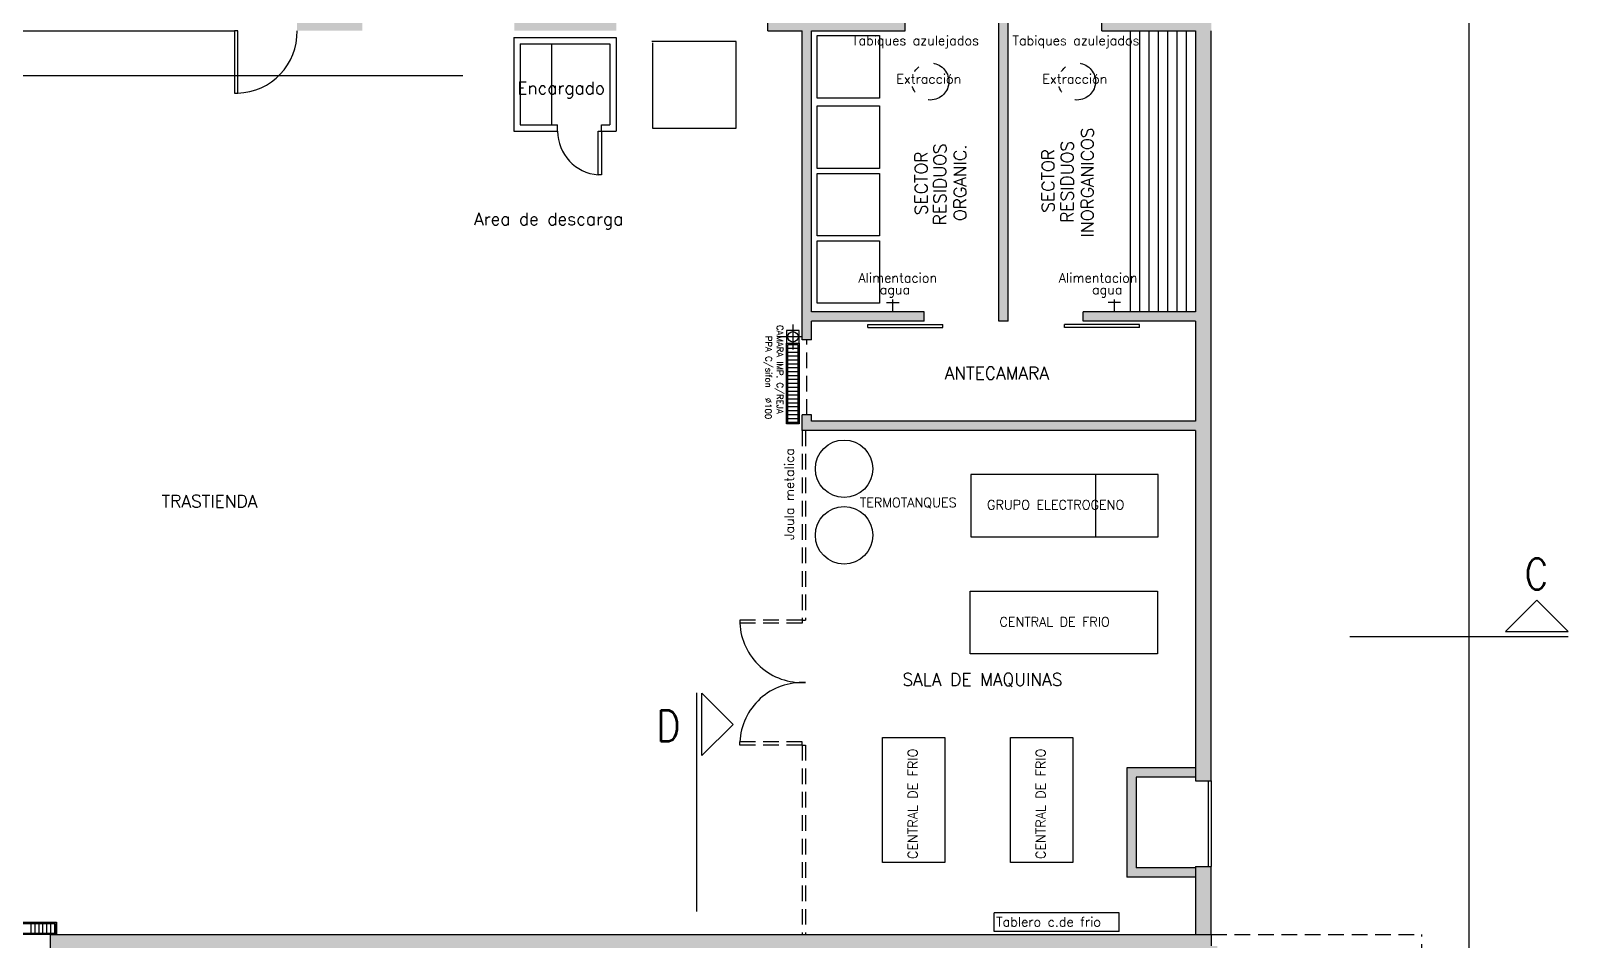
# Model space of a CAD drawing. Header units: metres. Extents: x 95 to 486, y 2972 to 3465.
# Drawn here: x 217.37 to 242, y 3409.86 to 3424.42 of the extents above; entities that cross this region are included whole.
import ezdxf

# ---------------------------------------------------------------- set-up
doc = ezdxf.new("R2010")
doc.units = ezdxf.units.M
for name, pattern in [('DIVIDE', [1.25, 0.5, -0.25, 0, -0.25, 0, -0.25]), ('HIDDEN', [0.375, 0.25, -0.125]), ('HIDDEN2', [0.1875, 0.125, -0.0625])]:
    doc.linetypes.add(name, pattern=pattern)
for name, color, linetype in [('0_CAMARAS', 4, 'Continuous'), ('0_MUROS', 7, 'Continuous'), ('0_PUERTAS-VENTANAS', 3, 'Continuous'), ('0_SANITARIOS', 1, 'Continuous'), ('C_COTAS', 5, 'Continuous'), ('E_EQUIPAMIENTO', 1, 'Continuous'), ('I_DESAGUES', 224, 'Continuous'), ('T_TEXTOS', 3, 'Continuous'), ('T_TEXTOS-EQUIPAMIENTO', 5, 'Continuous')]:
    doc.layers.add(name, color=color, linetype=linetype)
doc.styles.add('ROMANS', font='romans.shx', dxfattribs={"width": 0.8, "height": 0.15})

msp = doc.modelspace()

# ---------------------------------------------------------------- hatches: boundary and pattern name
at = {"layer": '0_MUROS'}
h = msp.add_hatch(color=256, dxfattribs=at)
h.paths.add_polyline_path([(222.6852, 3424.7245), (221.6386, 3424.7245), (221.6386, 3424.5471), (222.6852, 3424.5475)])
h.paths.add_polyline_path([(222.6852, 3424.5475), (221.6386, 3424.5471), (221.6386, 3424.4245), (222.6852, 3424.4245)])
h.paths.add_polyline_path([(226.7486, 3424.7245), (225.1152, 3424.7245), (225.1152, 3424.4245), (226.7486, 3424.4245)])
h.paths.add_polyline_path([(231.3786, 3424.7245), (229.1786, 3424.7245), (229.1786, 3424.5504), (231.3786, 3424.5514)])
h.paths.add_polyline_path([(229.8786, 3424.4245), (231.3786, 3424.4245), (231.3786, 3424.5514), (229.1786, 3424.5504), (229.1786, 3424.4245), (229.7286, 3424.4245), (229.7286, 3419.8243), (229.7286, 3419.8243), (229.7286, 3419.6743), (229.7286, 3419.6743), (229.7286, 3419.4743), (229.8786, 3419.4743), (229.8786, 3419.7743), (231.6786, 3419.7743), (231.6786, 3419.9243), (229.8786, 3419.9243)])
h.paths.add_polyline_path([(233.0286, 3424.5522), (232.8786, 3424.5521), (232.8786, 3419.7743), (233.0286, 3419.7743)], flags=17)
h.paths.add_polyline_path([(236.2786, 3424.4245), (236.2786, 3424.5536), (234.5286, 3424.5528), (234.5286, 3424.4245), (236.0286, 3424.4245), (236.0286, 3419.9243), (234.2286, 3419.9243), (234.2286, 3419.7743), (236.0286, 3419.7743), (236.0286, 3418.1743), (229.8786, 3418.1743), (229.8786, 3418.2743), (229.7286, 3418.2743), (229.7286, 3418.0243), (236.0286, 3418.0243), (236.0286, 3412.4145), (236.2786, 3412.4145)])
h.paths.add_polyline_path([(236.2786, 3424.7245), (234.5286, 3424.7245), (234.5286, 3424.5528), (236.2786, 3424.5536)])
for points in [[(235.0786, 3412.4745), (236.0286, 3412.4745), (236.0286, 3412.6245), (234.9286, 3412.6245), (234.9286, 3410.8745), (236.0286, 3410.8745), (236.0286, 3411.0245), (235.0786, 3411.0245)], [(236.2786, 3411.0445), (236.0286, 3411.0445), (236.0286, 3409.9545), (236.2786, 3409.9545)]]:
    msp.add_hatch(color=256, dxfattribs=at).paths.add_polyline_path(points)
h = msp.add_hatch(color=256, dxfattribs=at)
h.paths.add_polyline_path([(216.4886, 3409.5745), (211.1886, 3409.5745), (211.1886, 3409.1545), (211.4686, 3409.1545), (211.4686, 3409.2745), (212.0686, 3409.2745), (213.8464, 3409.2745), (216.1886, 3409.2745), (216.1886, 3407.7545), (216.4886, 3407.7545)])
h.paths.add_polyline_path([(216.4886, 3409.9545), (216.2886, 3409.9545), (214.7846, 3409.9545), (214.7846, 3409.5745), (216.4886, 3409.5745)])
h.paths.add_polyline_path([(236.2786, 3409.9545), (217.6886, 3409.9545), (217.6886, 3409.5745), (220.8386, 3409.5745), (220.8386, 3409.6945), (224.9386, 3409.6945), (224.9386, 3409.5745), (225.2986, 3409.5745), (225.2986, 3409.6945), (230.4586, 3409.6945), (230.4586, 3409.5745), (230.7786, 3409.5745), (230.7786, 3409.6945), (235.9886, 3409.6945), (235.9886, 3404.3545), (236.3086, 3404.3545), (236.3086, 3404.7145), (236.3586, 3404.7145), (236.3586, 3404.8945), (236.2286, 3404.8945), (236.2286, 3409.3745), (236.3786, 3409.3745), (236.3786, 3409.7745), (236.2786, 3409.7745)])
h.paths.add_polyline_path([(230.6386, 3404.5395), (230.4586, 3404.5395), (230.4586, 3399.8795), (230.6386, 3399.8795)])
h.paths.add_polyline_path([(235.9886, 3409.6945), (235.8186, 3409.6945), (235.8186, 3409.3545), (235.9886, 3409.3545)], flags=16)

# ---------------------------------------------------------------- linework, layer by layer
at = {"layer": '0_CAMARAS', "color": 5}
msp.add_line((215.3843, 3423.7092), (224.2925, 3423.7092), dxfattribs=at)
for centre, start, end in [((229.7274, 3414.9881), 182.79079, 272.93403), ((229.7274, 3412.9907), 87.06597, 177.20921)]:
    msp.add_arc(centre, 1, start, end, dxfattribs=at)
at = {"layer": '0_MUROS', "color": 4}
msp.add_line((240.4086, 3361.3845), (240.4086, 3436.1031), dxfattribs=at)
at = {"layer": '0_MUROS'}
for p, q in [((229.1786, 3424.4245), (229.1786, 3424.7245)), ((231.3786, 3424.4245), (231.3786, 3424.7245)), ((232.8786, 3419.7743), (232.8786, 3424.7245)), ((233.0286, 3419.7743), (233.0286, 3424.7245)), ((234.5286, 3424.4245), (234.5286, 3424.7245)), ((216.4886, 3424.4245), (220.6386, 3424.4245)), ((229.1786, 3424.4245), (229.7286, 3424.4245)), ((229.7286, 3419.4743), (229.7286, 3424.4245)), ((229.8786, 3424.4245), (231.3786, 3424.4245)), ((229.8786, 3419.9243), (229.8786, 3424.4245)), ((234.5286, 3424.4245), (236.0286, 3424.4245)), ((236.0286, 3424.4245), (236.0286, 3419.9243)), ((236.0286, 3424.4245), (236.0286, 3419.9243)), ((236.2786, 3412.4145), (236.2786, 3424.4245)), ((228.6723, 3424.252), (227.3204, 3424.252)), ((227.3296, 3424.2336), (227.3296, 3422.8644)), ((228.6723, 3422.8644), (228.6723, 3424.252)), ((227.3296, 3422.8644), (228.6723, 3422.8644)), ((231.6786, 3419.9243), (229.8786, 3419.9243)), ((231.6786, 3419.7743), (231.6786, 3419.9243)), ((236.0286, 3419.9243), (234.2286, 3419.9243)), ((234.2286, 3419.7743), (234.2286, 3419.9243)), ((229.7286, 3419.6743), (229.7286, 3419.8243)), ((231.6786, 3419.7743), (229.8786, 3419.7743)), ((229.8786, 3419.4743), (229.8786, 3419.7743)), ((233.0286, 3419.7743), (232.8786, 3419.7743)), ((236.0286, 3419.7743), (234.2286, 3419.7743)), ((236.0286, 3419.7743), (236.0286, 3418.1743)), ((236.0286, 3419.7743), (236.0286, 3418.1743)), ((229.8786, 3419.4743), (229.7286, 3419.4743)), ((229.7286, 3418.0243), (229.7286, 3418.2743)), ((229.8786, 3418.2743), (229.7286, 3418.2743)), ((229.8786, 3418.1743), (229.8786, 3418.2743)), ((236.0286, 3418.1743), (229.8786, 3418.1743)), ((236.0286, 3418.0243), (229.7286, 3418.0243)), ((236.0286, 3418.0243), (236.0286, 3412.4145)), ((236.0286, 3412.6245), (234.9286, 3412.6245)), ((234.9286, 3412.6245), (234.9286, 3410.8745)), ((236.0286, 3412.4745), (235.0786, 3412.4745)), ((235.0786, 3412.4745), (235.0786, 3411.0245)), ((236.0286, 3412.4145), (236.2786, 3412.4145)), ((236.0286, 3411.0245), (235.0786, 3411.0245)), ((236.0286, 3411.0445), (236.0286, 3409.9545)), ((236.0286, 3411.0445), (236.2786, 3411.0445)), ((236.2786, 3409.9545), (236.2786, 3411.0445)), ((236.0286, 3410.8745), (234.9286, 3410.8745)), ((217.6886, 3409.5745), (217.6886, 3409.9545)), ((217.6886, 3409.9545), (236.2786, 3409.9545)), ((236.2786, 3409.9545), (236.2786, 3409.7745))]:
    msp.add_line(p, q, dxfattribs=at)
at = {"layer": '0_MUROS', "color": 2}
for p, q in [((236.2286, 3412.4145), (236.2286, 3411.0445)), ((236.2786, 3412.4145), (236.2786, 3411.0445))]:
    msp.add_line(p, q, dxfattribs=at)
at = {"layer": '0_MUROS', "color": 2, "linetype": 'HIDDEN'}
for p in [(236.2786, 3409.9545), (239.6536, 3374.6745)]:
    msp.add_line(p, (239.6536, 3409.9545), dxfattribs=at)
at = {"layer": '0_MUROS', "color": 2, "linetype": 'DIVIDE'}
for centre in [(231.7789, 3423.6119), (234.1283, 3423.6119)]:
    msp.add_circle(centre, 0.2965, dxfattribs=at)
at = {"layer": '0_PUERTAS-VENTANAS'}
for p, q in [((220.6386, 3424.4245), (220.6386, 3423.4245)), ((220.6886, 3424.4245), (220.6386, 3424.4245)), ((220.6886, 3423.4245), (220.6886, 3424.4245)), ((220.6886, 3424.4245), (220.6886, 3424.4245)), ((225.1111, 3424.3163), (226.7485, 3424.3163)), ((225.1111, 3424.3163), (225.1111, 3422.8163)), ((226.7485, 3424.3163), (226.7485, 3422.8163)), ((234.9786, 3424.4245), (234.9786, 3419.9243)), ((235.1286, 3424.4245), (235.1286, 3419.9243)), ((235.2786, 3424.4245), (235.2786, 3419.9243)), ((235.4286, 3424.4245), (235.4286, 3419.9243)), ((235.5786, 3424.4245), (235.5786, 3419.9243)), ((235.7286, 3424.4245), (235.7286, 3419.9243)), ((235.8786, 3424.4245), (235.8786, 3419.9243)), ((225.2111, 3424.2163), (226.6485, 3424.2163)), ((225.2111, 3424.2163), (225.2111, 3422.9163)), ((225.7111, 3424.2163), (225.7111, 3422.9163)), ((226.6485, 3424.2163), (226.6485, 3422.9163)), ((220.6386, 3423.4245), (220.6886, 3423.4245)), ((225.2111, 3422.9163), (225.8111, 3422.9163)), ((225.8111, 3422.8163), (225.8111, 3422.9163)), ((226.5111, 3422.9163), (226.6485, 3422.9163)), ((226.5111, 3422.8163), (226.5111, 3422.9163)), ((225.1111, 3422.8163), (225.8111, 3422.8163)), ((226.4611, 3422.8163), (226.4611, 3422.8163)), ((226.4611, 3422.8163), (226.5111, 3422.8163)), ((226.4611, 3422.1163), (226.4611, 3422.8163)), ((226.5111, 3422.8163), (226.7485, 3422.8163)), ((226.5111, 3422.8163), (226.5111, 3422.1163)), ((226.5111, 3422.1163), (226.4611, 3422.1163)), ((230.7786, 3419.6743), (230.7786, 3419.7243)), ((230.7786, 3419.7243), (231.9786, 3419.7243)), ((230.7786, 3419.6743), (231.9786, 3419.6743)), ((231.9786, 3419.6743), (231.9786, 3419.7243)), ((235.1286, 3419.7243), (233.9286, 3419.7243)), ((233.9286, 3419.6743), (233.9286, 3419.7243)), ((235.1286, 3419.6743), (233.9286, 3419.6743)), ((235.1286, 3419.6743), (235.1286, 3419.7243))]:
    msp.add_line(p, q, dxfattribs=at)
at = {"layer": '0_PUERTAS-VENTANAS', "linetype": 'HIDDEN'}
for p, q in [((229.8036, 3418.2743), (229.8036, 3419.4743)), ((229.7286, 3418.0243), (229.7286, 3414.9894)), ((229.7786, 3418.0243), (229.7786, 3414.9894)), ((229.7286, 3414.9894), (228.7286, 3414.9894)), ((229.7286, 3414.9394), (228.7286, 3414.9394)), ((229.7286, 3413.0394), (228.7286, 3413.0394)), ((229.7286, 3412.9894), (228.7286, 3412.9894)), ((229.7286, 3412.9894), (229.7286, 3409.9545)), ((229.7786, 3412.9894), (229.7786, 3409.9545))]:
    msp.add_line(p, q, dxfattribs=at)
at = {"layer": '0_PUERTAS-VENTANAS', "linetype": 'HIDDEN2'}
for p, q in [((228.7286, 3414.9894), (228.7286, 3414.9394)), ((229.7286, 3414.9894), (229.7286, 3414.9394)), ((229.7286, 3414.9894), (229.7786, 3414.9894)), ((228.7286, 3412.9894), (228.7286, 3413.0394)), ((229.7286, 3412.9894), (229.7286, 3413.0394)), ((229.7286, 3412.9894), (229.7786, 3412.9894))]:
    msp.add_line(p, q, dxfattribs=at)
at = {"layer": '0_PUERTAS-VENTANAS', "color": 5}
for centre, radius, start, end in [((220.6615, 3424.4032), 0.9773, 271.58076, 1.2473), ((226.5111, 3422.8163), 0.7, 180, 265.91438)]:
    msp.add_arc(centre, radius, start, end, dxfattribs=at)
at = {"layer": '0_SANITARIOS'}
for p, q in [((231.18, 3419.9243), (231.18, 3420.1243)), ((234.7272, 3419.9243), (234.7272, 3420.1243)), ((231.08, 3420.0743), (231.28, 3420.0743)), ((234.8272, 3420.0743), (234.6272, 3420.0743))]:
    msp.add_line(p, q, dxfattribs=at)
at = {"layer": 'C_COTAS', "color": 5}
for p, q in [((241.4926, 3415.3062), (240.9926, 3414.8062)), ((241.4926, 3415.3062), (241.9926, 3414.8062)), ((238.4959, 3414.7258), (241.9959, 3414.7258)), ((240.9926, 3414.8062), (241.9926, 3414.8062)), ((228.0397, 3410.3236), (228.0397, 3413.8236)), ((228.6201, 3413.3203), (228.1201, 3413.8203)), ((228.1201, 3412.8203), (228.1201, 3413.8203)), ((228.6201, 3413.3203), (228.1201, 3412.8203))]:
    msp.add_line(p, q, dxfattribs=at)
at = {"layer": 'E_EQUIPAMIENTO'}
for p, q in [((235.4305, 3417.3223), (232.4305, 3417.3223)), ((232.4305, 3417.3223), (232.4305, 3416.3223)), ((234.4305, 3416.3223), (234.4305, 3417.3223)), ((235.4305, 3416.3223), (235.4305, 3417.3223)), ((232.4305, 3416.3223), (235.4305, 3416.3223)), ((232.4196, 3415.4507), (235.4196, 3415.4507)), ((232.4196, 3414.4507), (232.4196, 3415.4507)), ((235.4196, 3415.4507), (235.4196, 3414.4507)), ((235.4196, 3414.4507), (232.4196, 3414.4507)), ((231.0114, 3411.108), (231.0114, 3413.108)), ((231.0114, 3413.108), (232.0114, 3413.108)), ((232.0114, 3413.108), (232.0114, 3411.108)), ((233.0612, 3411.108), (233.0612, 3413.108)), ((233.0612, 3413.108), (234.0612, 3413.108)), ((234.0612, 3413.108), (234.0612, 3411.108)), ((232.0114, 3411.108), (231.0114, 3411.108)), ((234.0612, 3411.108), (233.0612, 3411.108)), ((234.8043, 3410.3045), (232.8043, 3410.3045)), ((232.8043, 3410.0045), (232.8043, 3410.3045)), ((234.8043, 3410.0045), (234.8043, 3410.3045)), ((234.8043, 3410.0045), (232.8043, 3410.0045))]:
    msp.add_line(p, q, dxfattribs=at)
for points in [[(230.9656, 3423.346), (229.9656, 3423.346), (229.9656, 3424.346), (230.9656, 3424.346)], [(230.9656, 3422.2204), (229.9656, 3422.2204), (229.9656, 3423.2204), (230.9656, 3423.2204)], [(230.9656, 3421.1417), (229.9656, 3421.1417), (229.9656, 3422.1417), (230.9656, 3422.1417)], [(230.9656, 3420.0629), (229.9656, 3420.0629), (229.9656, 3421.0629), (230.9656, 3421.0629)]]:
    msp.add_lwpolyline(points, close=True, dxfattribs=at)
for centre in [(230.3989, 3417.4117), (230.3989, 3416.3473)]:
    msp.add_circle(centre, 0.4603, dxfattribs=at)
at = {"layer": 'I_DESAGUES'}
for p, q in [((229.6786, 3419.6243), (229.4786, 3419.6243)), ((229.4786, 3419.6243), (229.4786, 3419.4243)), ((229.5786, 3419.7243), (229.5786, 3419.3243)), ((229.6786, 3419.4243), (229.6786, 3419.6243)), ((229.7286, 3419.5243), (229.3286, 3419.5243)), ((229.4786, 3419.4243), (229.6786, 3419.4243)), ((229.4786, 3419.4243), (229.6786, 3419.4243)), ((229.4786, 3418.1292), (229.4786, 3419.4243)), ((229.4986, 3419.4043), (229.6586, 3419.4043)), ((229.4986, 3418.1492), (229.4986, 3419.4043)), ((229.6586, 3419.4043), (229.6586, 3418.1492)), ((229.6786, 3419.4243), (229.6786, 3418.1292)), ((229.4986, 3419.3441), (229.6586, 3419.3441)), ((229.4986, 3419.2816), (229.6586, 3419.2816)), ((229.4986, 3419.2191), (229.6586, 3419.2191)), ((229.4986, 3419.1566), (229.6586, 3419.1566)), ((229.4986, 3419.0941), (229.6586, 3419.0941)), ((229.4986, 3419.0316), (229.6586, 3419.0316)), ((229.4986, 3418.9691), (229.6586, 3418.9691)), ((229.4986, 3418.9066), (229.6586, 3418.9066)), ((229.4986, 3418.8441), (229.6586, 3418.8441)), ((229.4986, 3418.7816), (229.6586, 3418.7816)), ((229.4986, 3418.7191), (229.6586, 3418.7191)), ((229.4986, 3418.6566), (229.6586, 3418.6566)), ((229.4986, 3418.5941), (229.6586, 3418.5941)), ((229.4986, 3418.5316), (229.6586, 3418.5316)), ((229.4986, 3418.4691), (229.6586, 3418.4691)), ((229.4986, 3418.4066), (229.6586, 3418.4066)), ((229.4986, 3418.3441), (229.6586, 3418.3441)), ((229.4986, 3418.2816), (229.6586, 3418.2816)), ((229.4986, 3418.2191), (229.6586, 3418.2191)), ((229.4986, 3418.1566), (229.6586, 3418.1566)), ((229.6586, 3418.1492), (229.4986, 3418.1492)), ((229.6786, 3418.1292), (229.4786, 3418.1292)), ((216.4886, 3410.1545), (217.7836, 3410.1545)), ((216.5086, 3410.1345), (217.7636, 3410.1345)), ((217.3813, 3409.9745), (217.3813, 3410.1345)), ((217.4438, 3409.9745), (217.4438, 3410.1345)), ((217.5063, 3409.9745), (217.5063, 3410.1345)), ((217.5688, 3409.9745), (217.5688, 3410.1345)), ((217.6313, 3409.9745), (217.6313, 3410.1345)), ((217.6938, 3409.9745), (217.6938, 3410.1345)), ((217.7563, 3409.9745), (217.7563, 3410.1345)), ((217.7636, 3410.1345), (217.7636, 3409.9745)), ((217.7836, 3410.1545), (217.7836, 3409.9545)), ((217.7836, 3409.9545), (216.4886, 3409.9545)), ((217.7636, 3409.9745), (216.5086, 3409.9745))]:
    msp.add_line(p, q, dxfattribs=at)
msp.add_circle((229.5786, 3419.5243), 0.0833, dxfattribs=at)

# ---------------------------------------------------------------- texts
at = {"layer": 'C_COTAS', "color": 5, "style": 'ROMANS', "width": 0.85}
for s, p in [('C', (241.2945, 3415.4771)), ('D', (227.3927, 3413.046))]:
    msp.add_text(s, height=0.5, dxfattribs=at).set_placement(p)
at = {"layer": 'I_DESAGUES', "style": 'ROMANS'}
for s, p in [('CAMARA IMP. C/REJA', (229.3223, 3419.7149)), ('PPA C/sifon', (229.1425, 3419.5412)), ('%%c100', (229.1352, 3418.5477))]:
    msp.add_text(s, height=0.1, rotation=270, dxfattribs=at).set_placement(p)
at = {"layer": 'T_TEXTOS', "style": 'ROMANS'}
for s, p in [('Encargado', (225.1639, 3423.4086)), ('Area de descarga', (224.4714, 3421.3115)), ('ANTECAMARA', (232.0083, 3418.8433)), ('TRASTIENDA', (219.4681, 3416.7918)), ('SALA DE MAQUINAS', (231.3325, 3413.9396))]:
    msp.add_text(s, height=0.2, dxfattribs=at).set_placement(p)
for s, p in [('INORGANICOS', (234.3941, 3421.1191)), ('RESIDUOS', (232.0328, 3421.311)), ('RESIDUOS', (234.0711, 3421.3509)), ('SECTOR', (231.7319, 3421.4726)), ('ORGANIC.', (232.3558, 3421.379)), ('SECTOR', (233.7653, 3421.5126))]:
    msp.add_text(s, height=0.2, rotation=90, dxfattribs=at).set_placement(p)
at = {"layer": 'T_TEXTOS-EQUIPAMIENTO', "style": 'ROMANS'}
for s, p in [('Tabiques azulejados', (230.5262, 3424.1932)), ('Tabiques azulejados', (233.0966, 3424.1932)), ('Extracción', (231.2341, 3423.578)), ('Extracción', (233.5731, 3423.578)), ('Alimentacion', (230.6287, 3420.3942)), ('Alimentacion', (233.8374, 3420.3942)), ('agua', (230.9688, 3420.2055)), ('agua', (234.3688, 3420.2055)), ('TERMOTANQUES', (230.6511, 3416.7972)), ('GRUPO ELECTROGENO', (232.6877, 3416.761, 3)), ('CENTRAL DE FRIO', (232.8858, 3414.8874, 3)), ('Tablero c.de frio', (232.8348, 3410.0849, 3))]:
    msp.add_text(s, height=0.15, dxfattribs=at).set_placement(p)
for s, p in [('Jaula metalica', (229.5959, 3416.2716, 3)), ('CENTRAL DE FRIO', (231.5719, 3411.1645, 3)), ('CENTRAL DE FRIO', (233.6216, 3411.1645, 3))]:
    msp.add_text(s, height=0.15, rotation=90, dxfattribs=at).set_placement(p)

doc.saveas('drawing.dxf')
